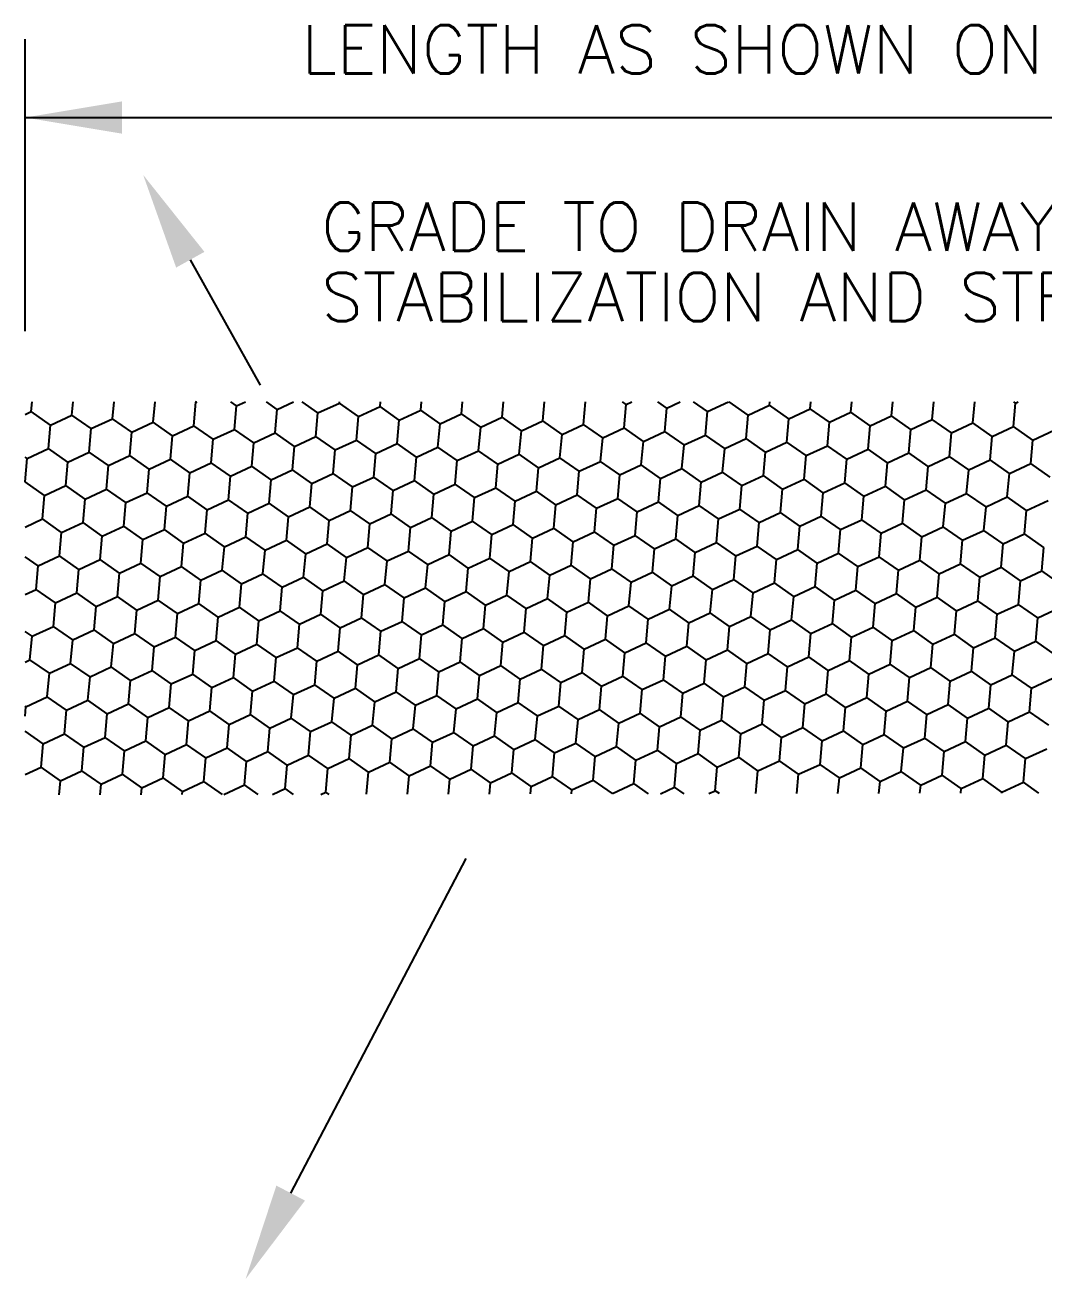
# Paper-space layout 'ECDetails' of a CAD drawing. Extents: x -17.7 to 50.7, y 16.3 to 38.3.
# Drawn here: x -15.425 to -13.629, y 30.111 to 32.323 of the extents above; entities that cross this region are included whole.
import ezdxf

# ---------------------------------------------------------------- set-up
doc = ezdxf.new("R2010")
doc.units = 0
doc.header["$MEASUREMENT"] = 0
doc.layers.add('D-SCE', color=7, linetype='Continuous')
doc.styles.add('ROMANS', font='romans.shx', dxfattribs={"height": 3.5})

psp = doc.layouts.new('ECDetails')

# ---------------------------------------------------------------- linework, layer by layer
at = {"layer": 'D-SCE', "color": 5}
for p, q in [((-15.4254, 31.7831), (-15.4254, 32.2982)), ((-15.4254, 32.1601), (-11.2119, 32.1601)), ((-15.1342, 31.9093), (-15.0112, 31.6878)), ((-14.9571, 30.2628), (-14.6475, 30.8532))]:
    psp.add_line(p, q, dxfattribs=at)
at = {"layer": 'D-SCE', "color": 6}
for p, q in [((-15.4146, 31.6414), (-15.4131, 31.6585)), ((-15.3429, 31.6351), (-15.3408, 31.6585)), ((-15.2712, 31.6288), (-15.2686, 31.6585)), ((-15.1995, 31.6226), (-15.1963, 31.6585)), ((-15.1277, 31.6163), (-15.1241, 31.6577)), ((-15.1241, 31.6577), (-15.1254, 31.6585)), ((-15.1241, 31.6577), (-15.1223, 31.6585)), ((-15.0524, 31.6514), (-15.0626, 31.6585)), ((-15.0524, 31.6514), (-15.0371, 31.6585)), ((-14.9807, 31.6451), (-14.9999, 31.6585)), ((-14.9807, 31.6451), (-14.9519, 31.6585)), ((-14.909, 31.6389), (-14.9371, 31.6585)), ((-14.909, 31.6389), (-14.8713, 31.6564)), ((-14.8713, 31.6564), (-14.8711, 31.6585)), ((-14.8373, 31.6326), (-14.8713, 31.6564)), ((-14.7996, 31.6501), (-14.7989, 31.6585)), ((-14.7279, 31.6439), (-14.7266, 31.6585)), ((-14.6562, 31.6376), (-14.6543, 31.6585)), ((-14.5845, 31.6313), (-14.5821, 31.6585)), ((-14.5127, 31.6251), (-14.5098, 31.6585)), ((-14.441, 31.6188), (-14.4375, 31.6585)), ((-14.3657, 31.6539), (-14.3723, 31.6585)), ((-14.3693, 31.6125), (-14.3657, 31.6539)), ((-14.3657, 31.6539), (-14.3557, 31.6585)), ((-14.294, 31.6476), (-14.3096, 31.6585)), ((-14.294, 31.6476), (-14.2706, 31.6585)), ((-14.2223, 31.6414), (-14.2468, 31.6585)), ((-14.2223, 31.6414), (-14.1854, 31.6585)), ((-14.1505, 31.6351), (-14.1841, 31.6585)), ((-14.1505, 31.6351), (-14.1129, 31.6527)), ((-14.1129, 31.6527), (-14.1124, 31.6585)), ((-14.0788, 31.6288), (-14.1129, 31.6527)), ((-14.0412, 31.6464), (-14.0401, 31.6585)), ((-13.9694, 31.6401), (-13.9678, 31.6585)), ((-13.8977, 31.6338), (-13.8956, 31.6585)), ((-13.826, 31.6276), (-13.8233, 31.6585)), ((-13.7543, 31.6213), (-13.751, 31.6585)), ((-13.6826, 31.615), (-13.679, 31.6564)), ((-13.679, 31.6564), (-13.682, 31.6585)), ((-13.679, 31.6564), (-13.6744, 31.6585)), ((-15.4255, 31.6363), (-15.4146, 31.6414)), ((-15.3806, 31.6175), (-15.4146, 31.6414)), ((-15.3806, 31.6175), (-15.3429, 31.6351)), ((-15.3088, 31.6113), (-15.3429, 31.6351)), ((-15.056, 31.61), (-15.0524, 31.6514)), ((-14.9843, 31.6037), (-14.9807, 31.6451)), ((-14.9126, 31.5975), (-14.909, 31.6389)), ((-14.8409, 31.5912), (-14.8373, 31.6326)), ((-14.8373, 31.6326), (-14.7996, 31.6501)), ((-14.7656, 31.6263), (-14.7996, 31.6501)), ((-14.7656, 31.6263), (-14.7279, 31.6439)), ((-14.6938, 31.62), (-14.7279, 31.6439)), ((-14.6938, 31.62), (-14.6562, 31.6376)), ((-14.6221, 31.6138), (-14.6562, 31.6376)), ((-14.6221, 31.6138), (-14.5845, 31.6313)), ((-14.5504, 31.6075), (-14.5845, 31.6313)), ((-14.2976, 31.6062), (-14.294, 31.6476)), ((-14.2259, 31.6), (-14.2223, 31.6414)), ((-14.1542, 31.5937), (-14.1505, 31.6351)), ((-14.0788, 31.6288), (-14.0412, 31.6464)), ((-14.0071, 31.6225), (-14.0412, 31.6464)), ((-14.0071, 31.6225), (-13.9694, 31.6401)), ((-13.9354, 31.6163), (-13.9694, 31.6401)), ((-13.9354, 31.6163), (-13.8977, 31.6338)), ((-13.8637, 31.61), (-13.8977, 31.6338)), ((-15.3842, 31.5761), (-15.3806, 31.6175)), ((-15.3125, 31.5699), (-15.3088, 31.6113)), ((-15.3088, 31.6113), (-15.2712, 31.6288)), ((-15.2371, 31.605), (-15.2712, 31.6288)), ((-15.2371, 31.605), (-15.1995, 31.6226)), ((-15.1654, 31.5987), (-15.1995, 31.6226)), ((-15.1654, 31.5987), (-15.1277, 31.6163)), ((-15.0937, 31.5924), (-15.1277, 31.6163)), ((-15.0937, 31.5924), (-15.056, 31.61)), ((-15.022, 31.5862), (-15.056, 31.61)), ((-14.7692, 31.5849), (-14.7656, 31.6263)), ((-14.6975, 31.5786), (-14.6938, 31.62)), ((-14.6257, 31.5724), (-14.6221, 31.6138)), ((-14.554, 31.5661), (-14.5504, 31.6075)), ((-14.5504, 31.6075), (-14.5127, 31.6251)), ((-14.4787, 31.6012), (-14.5127, 31.6251)), ((-14.4787, 31.6012), (-14.441, 31.6188)), ((-14.407, 31.5949), (-14.441, 31.6188)), ((-14.407, 31.5949), (-14.3693, 31.6125)), ((-14.3353, 31.5887), (-14.3693, 31.6125)), ((-14.0825, 31.5874), (-14.0788, 31.6288)), ((-14.0107, 31.5811), (-14.0071, 31.6225)), ((-13.939, 31.5749), (-13.9354, 31.6163)), ((-13.8673, 31.5686), (-13.8637, 31.61)), ((-13.8637, 31.61), (-13.826, 31.6276)), ((-13.792, 31.6037), (-13.826, 31.6276)), ((-13.792, 31.6037), (-13.7543, 31.6213)), ((-13.7203, 31.5974), (-13.7543, 31.6213)), ((-13.7203, 31.5974), (-13.6826, 31.615)), ((-13.6485, 31.5912), (-13.6826, 31.615)), ((-13.6485, 31.5912), (-13.6109, 31.6087)), ((-15.2408, 31.5636), (-15.2371, 31.605)), ((-15.169, 31.5573), (-15.1654, 31.5987)), ((-15.0973, 31.551), (-15.0937, 31.5924)), ((-15.0256, 31.5448), (-15.022, 31.5862)), ((-15.022, 31.5862), (-14.9843, 31.6037)), ((-14.9503, 31.5799), (-14.9843, 31.6037)), ((-14.9503, 31.5799), (-14.9126, 31.5975)), ((-14.8786, 31.5736), (-14.9126, 31.5975)), ((-14.8786, 31.5736), (-14.8409, 31.5912)), ((-14.8068, 31.5673), (-14.8409, 31.5912)), ((-14.4823, 31.5598), (-14.4787, 31.6012)), ((-14.4106, 31.5535), (-14.407, 31.5949)), ((-14.3389, 31.5473), (-14.3353, 31.5887)), ((-14.3353, 31.5887), (-14.2976, 31.6062)), ((-14.2636, 31.5824), (-14.2976, 31.6062)), ((-14.2636, 31.5824), (-14.2259, 31.6)), ((-14.1918, 31.5761), (-14.2259, 31.6)), ((-14.1918, 31.5761), (-14.1542, 31.5937)), ((-14.1201, 31.5698), (-14.1542, 31.5937)), ((-14.1201, 31.5698), (-14.0825, 31.5874)), ((-14.0484, 31.5636), (-14.0825, 31.5874)), ((-13.7956, 31.5623), (-13.792, 31.6037)), ((-13.7239, 31.556), (-13.7203, 31.5974)), ((-13.6522, 31.5498), (-13.6485, 31.5912)), ((-15.4218, 31.5586), (-15.3842, 31.5761)), ((-15.3501, 31.5523), (-15.3842, 31.5761)), ((-15.3501, 31.5523), (-15.3125, 31.5699)), ((-15.2784, 31.546), (-15.3125, 31.5699)), ((-15.2784, 31.546), (-15.2408, 31.5636)), ((-15.2067, 31.5397), (-15.2408, 31.5636)), ((-14.9539, 31.5385), (-14.9503, 31.5799)), ((-14.8822, 31.5322), (-14.8786, 31.5736)), ((-14.8105, 31.5259), (-14.8068, 31.5673)), ((-14.8068, 31.5673), (-14.7692, 31.5849)), ((-14.7351, 31.5611), (-14.7692, 31.5849)), ((-14.7351, 31.5611), (-14.6975, 31.5786)), ((-14.6634, 31.5548), (-14.6975, 31.5786)), ((-14.6634, 31.5548), (-14.6257, 31.5724)), ((-14.5917, 31.5485), (-14.6257, 31.5724)), ((-14.5917, 31.5485), (-14.554, 31.5661)), ((-14.52, 31.5422), (-14.554, 31.5661)), ((-14.2672, 31.541), (-14.2636, 31.5824)), ((-14.1955, 31.5347), (-14.1918, 31.5761)), ((-14.1237, 31.5284), (-14.1201, 31.5698)), ((-14.052, 31.5222), (-14.0484, 31.5636)), ((-14.0484, 31.5636), (-14.0107, 31.5811)), ((-13.9767, 31.5573), (-14.0107, 31.5811)), ((-13.9767, 31.5573), (-13.939, 31.5749)), ((-13.905, 31.551), (-13.939, 31.5749)), ((-13.905, 31.551), (-13.8673, 31.5686)), ((-13.8333, 31.5447), (-13.8673, 31.5686)), ((-15.4218, 31.5586), (-15.4255, 31.5611)), ((-15.4255, 31.5173), (-15.4218, 31.5586)), ((-15.3538, 31.5109), (-15.3501, 31.5523)), ((-15.282, 31.5046), (-15.2784, 31.546)), ((-15.2067, 31.5397), (-15.169, 31.5573)), ((-15.135, 31.5335), (-15.169, 31.5573)), ((-15.135, 31.5335), (-15.0973, 31.551)), ((-15.0633, 31.5272), (-15.0973, 31.551)), ((-15.0633, 31.5272), (-15.0256, 31.5448)), ((-14.9916, 31.5209), (-15.0256, 31.5448)), ((-14.7388, 31.5197), (-14.7351, 31.5611)), ((-14.667, 31.5134), (-14.6634, 31.5548)), ((-14.5953, 31.5071), (-14.5917, 31.5485)), ((-14.5236, 31.5008), (-14.52, 31.5422)), ((-14.52, 31.5422), (-14.4823, 31.5598)), ((-14.4483, 31.536), (-14.4823, 31.5598)), ((-14.4483, 31.536), (-14.4106, 31.5535)), ((-14.3766, 31.5297), (-14.4106, 31.5535)), ((-14.3766, 31.5297), (-14.3389, 31.5473)), ((-14.3048, 31.5234), (-14.3389, 31.5473)), ((-14.3048, 31.5234), (-14.2672, 31.541)), ((-14.2331, 31.5171), (-14.2672, 31.541)), ((-13.9803, 31.5159), (-13.9767, 31.5573)), ((-13.9086, 31.5096), (-13.905, 31.551)), ((-13.8369, 31.5033), (-13.8333, 31.5447)), ((-13.8333, 31.5447), (-13.7956, 31.5623)), ((-13.7615, 31.5385), (-13.7956, 31.5623)), ((-13.7615, 31.5385), (-13.7239, 31.556)), ((-13.6898, 31.5322), (-13.7239, 31.556)), ((-13.6898, 31.5322), (-13.6522, 31.5498)), ((-13.6181, 31.5259), (-13.6522, 31.5498)), ((-15.2103, 31.4983), (-15.2067, 31.5397)), ((-15.1386, 31.4921), (-15.135, 31.5335)), ((-15.0669, 31.4858), (-15.0633, 31.5272)), ((-14.9952, 31.4795), (-14.9916, 31.5209)), ((-14.9916, 31.5209), (-14.9539, 31.5385)), ((-14.9198, 31.5146), (-14.9539, 31.5385)), ((-14.9198, 31.5146), (-14.8822, 31.5322)), ((-14.8481, 31.5084), (-14.8822, 31.5322)), ((-14.8481, 31.5084), (-14.8105, 31.5259)), ((-14.7764, 31.5021), (-14.8105, 31.5259)), ((-14.7764, 31.5021), (-14.7388, 31.5197)), ((-14.7047, 31.4958), (-14.7388, 31.5197)), ((-14.4519, 31.4946), (-14.4483, 31.536)), ((-14.3802, 31.4883), (-14.3766, 31.5297)), ((-14.3085, 31.482), (-14.3048, 31.5234)), ((-14.2331, 31.5171), (-14.1955, 31.5347)), ((-14.1614, 31.5109), (-14.1955, 31.5347)), ((-14.1614, 31.5109), (-14.1237, 31.5284)), ((-14.0897, 31.5046), (-14.1237, 31.5284)), ((-14.0897, 31.5046), (-14.052, 31.5222)), ((-14.018, 31.4983), (-14.052, 31.5222)), ((-13.7652, 31.4971), (-13.7615, 31.5385)), ((-13.6935, 31.4908), (-13.6898, 31.5322)), ((-15.3914, 31.4933), (-15.4255, 31.5172)), ((-15.3914, 31.4933), (-15.3538, 31.5109)), ((-15.3197, 31.487), (-15.3538, 31.5109)), ((-15.3197, 31.487), (-15.282, 31.5046)), ((-15.248, 31.4808), (-15.282, 31.5046)), ((-15.248, 31.4808), (-15.2103, 31.4983)), ((-15.1763, 31.4745), (-15.2103, 31.4983)), ((-14.9235, 31.4732), (-14.9198, 31.5146)), ((-14.8518, 31.467), (-14.8481, 31.5084)), ((-14.78, 31.4607), (-14.7764, 31.5021)), ((-14.7047, 31.4958), (-14.667, 31.5134)), ((-14.633, 31.4895), (-14.667, 31.5134)), ((-14.633, 31.4895), (-14.5953, 31.5071)), ((-14.5613, 31.4833), (-14.5953, 31.5071)), ((-14.5613, 31.4833), (-14.5236, 31.5008)), ((-14.4896, 31.477), (-14.5236, 31.5008)), ((-14.2367, 31.4757), (-14.2331, 31.5171)), ((-14.165, 31.4695), (-14.1614, 31.5109)), ((-14.0933, 31.4632), (-14.0897, 31.5046)), ((-14.0216, 31.4569), (-14.018, 31.4983)), ((-14.018, 31.4983), (-13.9803, 31.5159)), ((-13.9463, 31.4921), (-13.9803, 31.5159)), ((-13.9463, 31.4921), (-13.9086, 31.5096)), ((-13.8746, 31.4858), (-13.9086, 31.5096)), ((-13.8746, 31.4858), (-13.8369, 31.5033)), ((-13.8028, 31.4795), (-13.8369, 31.5033)), ((-13.8028, 31.4795), (-13.7652, 31.4971)), ((-13.7311, 31.4732), (-13.7652, 31.4971)), ((-15.395, 31.4519), (-15.3914, 31.4933)), ((-15.3233, 31.4456), (-15.3197, 31.487)), ((-15.2516, 31.4394), (-15.248, 31.4808)), ((-15.1763, 31.4745), (-15.1386, 31.4921)), ((-15.1046, 31.4682), (-15.1386, 31.4921)), ((-15.1046, 31.4682), (-15.0669, 31.4858)), ((-15.0329, 31.462), (-15.0669, 31.4858)), ((-15.0329, 31.462), (-14.9952, 31.4795)), ((-14.9611, 31.4557), (-14.9952, 31.4795)), ((-14.7083, 31.4544), (-14.7047, 31.4958)), ((-14.6366, 31.4481), (-14.633, 31.4895)), ((-14.5649, 31.4419), (-14.5613, 31.4833)), ((-14.4932, 31.4356), (-14.4896, 31.477)), ((-14.4896, 31.477), (-14.4519, 31.4946)), ((-14.4178, 31.4707), (-14.4519, 31.4946)), ((-14.4178, 31.4707), (-14.3802, 31.4883)), ((-14.3461, 31.4645), (-14.3802, 31.4883)), ((-14.3461, 31.4645), (-14.3085, 31.482)), ((-14.2744, 31.4582), (-14.3085, 31.482)), ((-14.2744, 31.4582), (-14.2367, 31.4757)), ((-14.2027, 31.4519), (-14.2367, 31.4757)), ((-13.9499, 31.4506), (-13.9463, 31.4921)), ((-13.8782, 31.4444), (-13.8746, 31.4858)), ((-13.8065, 31.4381), (-13.8028, 31.4795)), ((-13.7311, 31.4732), (-13.6935, 31.4908)), ((-13.6594, 31.467), (-13.6935, 31.4908)), ((-13.6594, 31.467), (-13.6217, 31.4845)), ((-15.1799, 31.4331), (-15.1763, 31.4745)), ((-15.1082, 31.4268), (-15.1046, 31.4682)), ((-15.0365, 31.4205), (-15.0329, 31.462)), ((-14.9648, 31.4143), (-14.9611, 31.4557)), ((-14.9611, 31.4557), (-14.9235, 31.4732)), ((-14.8894, 31.4494), (-14.9235, 31.4732)), ((-14.8894, 31.4494), (-14.8518, 31.467)), ((-14.8177, 31.4431), (-14.8518, 31.467)), ((-14.8177, 31.4431), (-14.78, 31.4607)), ((-14.746, 31.4369), (-14.78, 31.4607)), ((-14.746, 31.4369), (-14.7083, 31.4544)), ((-14.6743, 31.4306), (-14.7083, 31.4544)), ((-14.4215, 31.4293), (-14.4178, 31.4707)), ((-14.3498, 31.423), (-14.3461, 31.4645)), ((-14.278, 31.4168), (-14.2744, 31.4582)), ((-14.2027, 31.4519), (-14.165, 31.4695)), ((-14.131, 31.4456), (-14.165, 31.4695)), ((-14.131, 31.4456), (-14.0933, 31.4632)), ((-14.0593, 31.4394), (-14.0933, 31.4632)), ((-14.0593, 31.4394), (-14.0216, 31.4569)), ((-13.9876, 31.4331), (-14.0216, 31.4569)), ((-13.7347, 31.4318), (-13.7311, 31.4732)), ((-13.663, 31.4255), (-13.6594, 31.467)), ((-15.4255, 31.4377), (-15.395, 31.4519)), ((-15.361, 31.4281), (-15.395, 31.4519)), ((-15.361, 31.4281), (-15.3233, 31.4456)), ((-15.2893, 31.4218), (-15.3233, 31.4456)), ((-15.2893, 31.4218), (-15.2516, 31.4394)), ((-15.2176, 31.4155), (-15.2516, 31.4394)), ((-15.2176, 31.4155), (-15.1799, 31.4331)), ((-15.1459, 31.4093), (-15.1799, 31.4331)), ((-14.893, 31.408), (-14.8894, 31.4494)), ((-14.8213, 31.4017), (-14.8177, 31.4431)), ((-14.7496, 31.3954), (-14.746, 31.4369)), ((-14.6779, 31.3892), (-14.6743, 31.4306)), ((-14.6743, 31.4306), (-14.6366, 31.4481)), ((-14.6026, 31.4243), (-14.6366, 31.4481)), ((-14.6026, 31.4243), (-14.5649, 31.4419)), ((-14.5309, 31.418), (-14.5649, 31.4419)), ((-14.5309, 31.418), (-14.4932, 31.4356)), ((-14.4591, 31.4118), (-14.4932, 31.4356)), ((-14.2063, 31.4105), (-14.2027, 31.4519)), ((-14.1346, 31.4042), (-14.131, 31.4456)), ((-14.0629, 31.398), (-14.0593, 31.4394)), ((-13.9912, 31.3917), (-13.9876, 31.4331)), ((-13.9876, 31.4331), (-13.9499, 31.4506)), ((-13.9158, 31.4268), (-13.9499, 31.4506)), ((-13.9158, 31.4268), (-13.8782, 31.4444)), ((-13.8441, 31.4205), (-13.8782, 31.4444)), ((-13.8441, 31.4205), (-13.8065, 31.4381)), ((-13.7724, 31.4143), (-13.8065, 31.4381)), ((-13.7724, 31.4143), (-13.7347, 31.4318)), ((-13.7007, 31.408), (-13.7347, 31.4318)), ((-15.3646, 31.3867), (-15.361, 31.4281)), ((-15.2929, 31.3804), (-15.2893, 31.4218)), ((-15.2212, 31.3741), (-15.2176, 31.4155)), ((-15.1495, 31.3679), (-15.1459, 31.4093)), ((-15.1459, 31.4093), (-15.1082, 31.4268)), ((-15.0741, 31.403), (-15.1082, 31.4268)), ((-15.0741, 31.403), (-15.0365, 31.4205)), ((-15.0024, 31.3967), (-15.0365, 31.4205)), ((-15.0024, 31.3967), (-14.9648, 31.4143)), ((-14.9307, 31.3904), (-14.9648, 31.4143)), ((-14.6062, 31.3829), (-14.6026, 31.4243)), ((-14.5345, 31.3766), (-14.5309, 31.418)), ((-14.4628, 31.3704), (-14.4591, 31.4118)), ((-14.4591, 31.4118), (-14.4215, 31.4293)), ((-14.3874, 31.4055), (-14.4215, 31.4293)), ((-14.3874, 31.4055), (-14.3498, 31.423)), ((-14.3157, 31.3992), (-14.3498, 31.423)), ((-14.3157, 31.3992), (-14.278, 31.4168)), ((-14.244, 31.3929), (-14.278, 31.4168)), ((-14.244, 31.3929), (-14.2063, 31.4105)), ((-14.1723, 31.3867), (-14.2063, 31.4105)), ((-13.9195, 31.3854), (-13.9158, 31.4268)), ((-13.8478, 31.3791), (-13.8441, 31.4205)), ((-13.776, 31.3729), (-13.7724, 31.4143)), ((-13.7007, 31.408), (-13.663, 31.4255)), ((-13.629, 31.4017), (-13.663, 31.4255)), ((-15.4023, 31.3691), (-15.3646, 31.3867)), ((-15.3306, 31.3628), (-15.3646, 31.3867)), ((-15.0778, 31.3616), (-15.0741, 31.403)), ((-15.0061, 31.3553), (-15.0024, 31.3967)), ((-14.9343, 31.349), (-14.9307, 31.3904)), ((-14.9307, 31.3904), (-14.893, 31.408)), ((-14.859, 31.3842), (-14.893, 31.408)), ((-14.859, 31.3842), (-14.8213, 31.4017)), ((-14.7873, 31.3779), (-14.8213, 31.4017)), ((-14.7873, 31.3779), (-14.7496, 31.3954)), ((-14.7156, 31.3716), (-14.7496, 31.3954)), ((-14.7156, 31.3716), (-14.6779, 31.3892)), ((-14.6439, 31.3653), (-14.6779, 31.3892)), ((-14.391, 31.3641), (-14.3874, 31.4055)), ((-14.3193, 31.3578), (-14.3157, 31.3992)), ((-14.2476, 31.3515), (-14.244, 31.3929)), ((-14.1759, 31.3453), (-14.1723, 31.3867)), ((-14.1723, 31.3867), (-14.1346, 31.4042)), ((-14.1006, 31.3804), (-14.1346, 31.4042)), ((-14.1006, 31.3804), (-14.0629, 31.398)), ((-14.0289, 31.3741), (-14.0629, 31.398)), ((-14.0289, 31.3741), (-13.9912, 31.3917)), ((-13.9571, 31.3678), (-13.9912, 31.3917)), ((-13.7043, 31.3666), (-13.7007, 31.408)), ((-13.6326, 31.3603), (-13.629, 31.4017)), ((-15.4023, 31.3691), (-15.4255, 31.3853)), ((-15.4059, 31.3277), (-15.4023, 31.3691)), ((-15.3306, 31.3628), (-15.2929, 31.3804)), ((-15.2589, 31.3566), (-15.2929, 31.3804)), ((-15.2589, 31.3566), (-15.2212, 31.3741)), ((-15.1871, 31.3503), (-15.2212, 31.3741)), ((-15.1871, 31.3503), (-15.1495, 31.3679)), ((-15.1154, 31.344), (-15.1495, 31.3679)), ((-14.8626, 31.3428), (-14.859, 31.3842)), ((-14.7909, 31.3365), (-14.7873, 31.3779)), ((-14.7192, 31.3302), (-14.7156, 31.3716)), ((-14.6475, 31.3239), (-14.6439, 31.3653)), ((-14.6439, 31.3653), (-14.6062, 31.3829)), ((-14.5721, 31.3591), (-14.6062, 31.3829)), ((-14.5721, 31.3591), (-14.5345, 31.3766)), ((-14.5004, 31.3528), (-14.5345, 31.3766)), ((-14.5004, 31.3528), (-14.4628, 31.3704)), ((-14.4287, 31.3465), (-14.4628, 31.3704)), ((-14.4287, 31.3465), (-14.391, 31.3641)), ((-14.357, 31.3402), (-14.391, 31.3641)), ((-14.1042, 31.339), (-14.1006, 31.3804)), ((-14.0325, 31.3327), (-14.0289, 31.3741)), ((-13.9608, 31.3264), (-13.9571, 31.3678)), ((-13.9571, 31.3678), (-13.9195, 31.3854)), ((-13.8854, 31.3616), (-13.9195, 31.3854)), ((-13.8854, 31.3616), (-13.8478, 31.3791)), ((-13.8137, 31.3553), (-13.8478, 31.3791)), ((-13.8137, 31.3553), (-13.776, 31.3729)), ((-13.742, 31.349), (-13.776, 31.3729)), ((-13.742, 31.349), (-13.7043, 31.3666)), ((-13.6703, 31.3427), (-13.7043, 31.3666)), ((-15.3342, 31.3214), (-15.3306, 31.3628)), ((-15.2625, 31.3152), (-15.2589, 31.3566)), ((-15.1908, 31.3089), (-15.1871, 31.3503)), ((-15.1191, 31.3026), (-15.1154, 31.344)), ((-15.1154, 31.344), (-15.0778, 31.3616)), ((-15.0437, 31.3377), (-15.0778, 31.3616)), ((-15.0437, 31.3377), (-15.0061, 31.3553)), ((-14.972, 31.3315), (-15.0061, 31.3553)), ((-14.972, 31.3315), (-14.9343, 31.349)), ((-14.9003, 31.3252), (-14.9343, 31.349)), ((-14.9003, 31.3252), (-14.8626, 31.3428)), ((-14.8286, 31.3189), (-14.8626, 31.3428)), ((-14.5758, 31.3177), (-14.5721, 31.3591)), ((-14.5041, 31.3114), (-14.5004, 31.3528)), ((-14.4323, 31.3051), (-14.4287, 31.3465)), ((-14.357, 31.3402), (-14.3193, 31.3578)), ((-14.2853, 31.334), (-14.3193, 31.3578)), ((-14.2853, 31.334), (-14.2476, 31.3515)), ((-14.2136, 31.3277), (-14.2476, 31.3515)), ((-14.2136, 31.3277), (-14.1759, 31.3453)), ((-14.1419, 31.3214), (-14.1759, 31.3453)), ((-13.889, 31.3202), (-13.8854, 31.3616)), ((-13.8173, 31.3139), (-13.8137, 31.3553)), ((-13.7456, 31.3076), (-13.742, 31.349)), ((-13.6739, 31.3013), (-13.6703, 31.3427)), ((-13.6703, 31.3427), (-13.6326, 31.3603)), ((-13.5986, 31.3365), (-13.6326, 31.3603)), ((-15.4255, 31.3186), (-15.4059, 31.3277)), ((-15.3719, 31.3039), (-15.4059, 31.3277)), ((-15.3719, 31.3039), (-15.3342, 31.3214)), ((-15.3002, 31.2976), (-15.3342, 31.3214)), ((-15.0473, 31.2963), (-15.0437, 31.3377)), ((-14.9756, 31.2901), (-14.972, 31.3315)), ((-14.9039, 31.2838), (-14.9003, 31.3252)), ((-14.8286, 31.3189), (-14.7909, 31.3365)), ((-14.7569, 31.3126), (-14.7909, 31.3365)), ((-14.7569, 31.3126), (-14.7192, 31.3302)), ((-14.6851, 31.3064), (-14.7192, 31.3302)), ((-14.6851, 31.3064), (-14.6475, 31.3239)), ((-14.6134, 31.3001), (-14.6475, 31.3239)), ((-14.3606, 31.2988), (-14.357, 31.3402)), ((-14.2889, 31.2926), (-14.2853, 31.334)), ((-14.2172, 31.2863), (-14.2136, 31.3277)), ((-14.1455, 31.28), (-14.1419, 31.3214)), ((-14.1419, 31.3214), (-14.1042, 31.339)), ((-14.0701, 31.3151), (-14.1042, 31.339)), ((-14.0701, 31.3151), (-14.0325, 31.3327)), ((-13.9984, 31.3089), (-14.0325, 31.3327)), ((-13.9984, 31.3089), (-13.9608, 31.3264)), ((-13.9267, 31.3026), (-13.9608, 31.3264)), ((-13.9267, 31.3026), (-13.889, 31.3202)), ((-13.855, 31.2963), (-13.889, 31.3202)), ((-15.3755, 31.2625), (-15.3719, 31.3039)), ((-15.3038, 31.2562), (-15.3002, 31.2976)), ((-15.3002, 31.2976), (-15.2625, 31.3152)), ((-15.2284, 31.2913), (-15.2625, 31.3152)), ((-15.2284, 31.2913), (-15.1908, 31.3089)), ((-15.1567, 31.285), (-15.1908, 31.3089)), ((-15.1567, 31.285), (-15.1191, 31.3026)), ((-15.085, 31.2788), (-15.1191, 31.3026)), ((-14.8322, 31.2775), (-14.8286, 31.3189)), ((-14.7605, 31.2712), (-14.7569, 31.3126)), ((-14.6888, 31.265), (-14.6851, 31.3064)), ((-14.6171, 31.2587), (-14.6134, 31.3001)), ((-14.6134, 31.3001), (-14.5758, 31.3177)), ((-14.5417, 31.2938), (-14.5758, 31.3177)), ((-14.5417, 31.2938), (-14.5041, 31.3114)), ((-14.47, 31.2875), (-14.5041, 31.3114)), ((-14.47, 31.2875), (-14.4323, 31.3051)), ((-14.3983, 31.2813), (-14.4323, 31.3051)), ((-14.3983, 31.2813), (-14.3606, 31.2988)), ((-14.3266, 31.275), (-14.3606, 31.2988)), ((-14.0738, 31.2737), (-14.0701, 31.3151)), ((-14.002, 31.2675), (-13.9984, 31.3089)), ((-13.9303, 31.2612), (-13.9267, 31.3026)), ((-13.855, 31.2963), (-13.8173, 31.3139)), ((-13.7833, 31.29), (-13.8173, 31.3139)), ((-13.7833, 31.29), (-13.7456, 31.3076)), ((-13.7116, 31.2838), (-13.7456, 31.3076)), ((-13.7116, 31.2838), (-13.6739, 31.3013)), ((-13.6399, 31.2775), (-13.6739, 31.3013)), ((-15.2321, 31.2499), (-15.2284, 31.2913)), ((-15.1603, 31.2436), (-15.1567, 31.285)), ((-15.0886, 31.2374), (-15.085, 31.2788)), ((-15.085, 31.2788), (-15.0473, 31.2963)), ((-15.0133, 31.2725), (-15.0473, 31.2963)), ((-15.0133, 31.2725), (-14.9756, 31.2901)), ((-14.9416, 31.2662), (-14.9756, 31.2901)), ((-14.9416, 31.2662), (-14.9039, 31.2838)), ((-14.8699, 31.2599), (-14.9039, 31.2838)), ((-14.8699, 31.2599), (-14.8322, 31.2775)), ((-14.7982, 31.2537), (-14.8322, 31.2775)), ((-14.5453, 31.2524), (-14.5417, 31.2938)), ((-14.4736, 31.2461), (-14.47, 31.2875)), ((-14.4019, 31.2399), (-14.3983, 31.2813)), ((-14.3266, 31.275), (-14.2889, 31.2926)), ((-14.2549, 31.2687), (-14.2889, 31.2926)), ((-14.2549, 31.2687), (-14.2172, 31.2863)), ((-14.1831, 31.2624), (-14.2172, 31.2863)), ((-14.1831, 31.2624), (-14.1455, 31.28)), ((-14.1114, 31.2562), (-14.1455, 31.28)), ((-13.8586, 31.2549), (-13.855, 31.2963)), ((-13.7869, 31.2486), (-13.7833, 31.29)), ((-13.7152, 31.2424), (-13.7116, 31.2838)), ((-13.6435, 31.2361), (-13.6399, 31.2775)), ((-13.6399, 31.2775), (-13.6022, 31.2951)), ((-15.4132, 31.2449), (-15.4255, 31.2535)), ((-15.4132, 31.2449), (-15.3755, 31.2625)), ((-15.3414, 31.2386), (-15.3755, 31.2625)), ((-15.3414, 31.2386), (-15.3038, 31.2562)), ((-15.2697, 31.2323), (-15.3038, 31.2562)), ((-15.0169, 31.2311), (-15.0133, 31.2725)), ((-14.9452, 31.2248), (-14.9416, 31.2662)), ((-14.8735, 31.2185), (-14.8699, 31.2599)), ((-14.8018, 31.2123), (-14.7982, 31.2537)), ((-14.7982, 31.2537), (-14.7605, 31.2712)), ((-14.7264, 31.2474), (-14.7605, 31.2712)), ((-14.7264, 31.2474), (-14.6888, 31.265)), ((-14.6547, 31.2411), (-14.6888, 31.265)), ((-14.6547, 31.2411), (-14.6171, 31.2587)), ((-14.583, 31.2348), (-14.6171, 31.2587)), ((-14.3302, 31.2336), (-14.3266, 31.275)), ((-14.2585, 31.2273), (-14.2549, 31.2687)), ((-14.1868, 31.221), (-14.1831, 31.2624)), ((-14.1151, 31.2148), (-14.1114, 31.2562)), ((-14.1114, 31.2562), (-14.0738, 31.2737)), ((-14.0397, 31.2499), (-14.0738, 31.2737)), ((-14.0397, 31.2499), (-14.002, 31.2675)), ((-13.968, 31.2436), (-14.002, 31.2675)), ((-13.968, 31.2436), (-13.9303, 31.2612)), ((-13.8963, 31.2374), (-13.9303, 31.2612)), ((-13.8963, 31.2374), (-13.8586, 31.2549)), ((-13.8246, 31.2311), (-13.8586, 31.2549)), ((-15.4168, 31.2035), (-15.4132, 31.2449)), ((-15.3451, 31.1972), (-15.3414, 31.2386)), ((-15.2734, 31.1909), (-15.2697, 31.2323)), ((-15.2697, 31.2323), (-15.2321, 31.2499)), ((-15.198, 31.2261), (-15.2321, 31.2499)), ((-15.198, 31.2261), (-15.1603, 31.2436)), ((-15.1263, 31.2198), (-15.1603, 31.2436)), ((-15.1263, 31.2198), (-15.0886, 31.2374)), ((-15.0546, 31.2135), (-15.0886, 31.2374)), ((-14.7301, 31.206), (-14.7264, 31.2474)), ((-14.6583, 31.1997), (-14.6547, 31.2411)), ((-14.5866, 31.1934), (-14.583, 31.2348)), ((-14.583, 31.2348), (-14.5453, 31.2524)), ((-14.5113, 31.2286), (-14.5453, 31.2524)), ((-14.5113, 31.2286), (-14.4736, 31.2461)), ((-14.4396, 31.2223), (-14.4736, 31.2461)), ((-14.4396, 31.2223), (-14.4019, 31.2399)), ((-14.3679, 31.216), (-14.4019, 31.2399)), ((-14.3679, 31.216), (-14.3302, 31.2336)), ((-14.2962, 31.2098), (-14.3302, 31.2336)), ((-14.0433, 31.2085), (-14.0397, 31.2499)), ((-13.9716, 31.2022), (-13.968, 31.2436)), ((-13.8999, 31.1959), (-13.8963, 31.2374)), ((-13.8246, 31.2311), (-13.7869, 31.2486)), ((-13.7529, 31.2248), (-13.7869, 31.2486)), ((-13.7529, 31.2248), (-13.7152, 31.2424)), ((-13.6811, 31.2185), (-13.7152, 31.2424)), ((-13.6811, 31.2185), (-13.6435, 31.2361)), ((-13.6094, 31.2123), (-13.6435, 31.2361)), ((-15.2016, 31.1847), (-15.198, 31.2261)), ((-15.1299, 31.1784), (-15.1263, 31.2198)), ((-15.0582, 31.1721), (-15.0546, 31.2135)), ((-15.0546, 31.2135), (-15.0169, 31.2311)), ((-14.9829, 31.2073), (-15.0169, 31.2311)), ((-14.9829, 31.2073), (-14.9452, 31.2248)), ((-14.9112, 31.201), (-14.9452, 31.2248)), ((-14.9112, 31.201), (-14.8735, 31.2185)), ((-14.8394, 31.1947), (-14.8735, 31.2185)), ((-14.8394, 31.1947), (-14.8018, 31.2123)), ((-14.7677, 31.1884), (-14.8018, 31.2123)), ((-14.5149, 31.1872), (-14.5113, 31.2286)), ((-14.4432, 31.1809), (-14.4396, 31.2223)), ((-14.3715, 31.1746), (-14.3679, 31.216)), ((-14.2998, 31.1683), (-14.2962, 31.2098)), ((-14.2962, 31.2098), (-14.2585, 31.2273)), ((-14.2244, 31.2035), (-14.2585, 31.2273)), ((-14.2244, 31.2035), (-14.1868, 31.221)), ((-14.1527, 31.1972), (-14.1868, 31.221)), ((-14.1527, 31.1972), (-14.1151, 31.2148)), ((-14.081, 31.1909), (-14.1151, 31.2148)), ((-13.8282, 31.1897), (-13.8246, 31.2311)), ((-13.7565, 31.1834), (-13.7529, 31.2248)), ((-13.6848, 31.1771), (-13.6811, 31.2185)), ((-15.4255, 31.1994), (-15.4168, 31.2035)), ((-15.3827, 31.1797), (-15.4168, 31.2035)), ((-15.3827, 31.1797), (-15.3451, 31.1972)), ((-15.311, 31.1734), (-15.3451, 31.1972)), ((-15.311, 31.1734), (-15.2734, 31.1909)), ((-15.2393, 31.1671), (-15.2734, 31.1909)), ((-14.9865, 31.1658), (-14.9829, 31.2073)), ((-14.9148, 31.1596), (-14.9112, 31.201)), ((-14.8431, 31.1533), (-14.8394, 31.1947)), ((-14.7714, 31.147), (-14.7677, 31.1884)), ((-14.7677, 31.1884), (-14.7301, 31.206)), ((-14.696, 31.1822), (-14.7301, 31.206)), ((-14.696, 31.1822), (-14.6583, 31.1997)), ((-14.6243, 31.1759), (-14.6583, 31.1997)), ((-14.6243, 31.1759), (-14.5866, 31.1934)), ((-14.5526, 31.1696), (-14.5866, 31.1934)), ((-14.5526, 31.1696), (-14.5149, 31.1872)), ((-14.4809, 31.1633), (-14.5149, 31.1872)), ((-14.2281, 31.1621), (-14.2244, 31.2035)), ((-14.1563, 31.1558), (-14.1527, 31.1972)), ((-14.0846, 31.1495), (-14.081, 31.1909)), ((-14.081, 31.1909), (-14.0433, 31.2085)), ((-14.0093, 31.1847), (-14.0433, 31.2085)), ((-14.0093, 31.1847), (-13.9716, 31.2022)), ((-13.9376, 31.1784), (-13.9716, 31.2022)), ((-13.9376, 31.1784), (-13.8999, 31.1959)), ((-13.8659, 31.1721), (-13.8999, 31.1959)), ((-13.8659, 31.1721), (-13.8282, 31.1897)), ((-13.7942, 31.1658), (-13.8282, 31.1897)), ((-15.3864, 31.1382), (-15.3827, 31.1797)), ((-15.3146, 31.132), (-15.311, 31.1734)), ((-15.2429, 31.1257), (-15.2393, 31.1671)), ((-15.2393, 31.1671), (-15.2016, 31.1847)), ((-15.1676, 31.1608), (-15.2016, 31.1847)), ((-15.1676, 31.1608), (-15.1299, 31.1784)), ((-15.0959, 31.1546), (-15.1299, 31.1784)), ((-15.0959, 31.1546), (-15.0582, 31.1721)), ((-15.0242, 31.1483), (-15.0582, 31.1721)), ((-15.0242, 31.1483), (-14.9865, 31.1658)), ((-14.9524, 31.142), (-14.9865, 31.1658)), ((-14.6996, 31.1407), (-14.696, 31.1822)), ((-14.6279, 31.1345), (-14.6243, 31.1759)), ((-14.5562, 31.1282), (-14.5526, 31.1696)), ((-14.4809, 31.1633), (-14.4432, 31.1809)), ((-14.4092, 31.1571), (-14.4432, 31.1809)), ((-14.4092, 31.1571), (-14.3715, 31.1746)), ((-14.3374, 31.1508), (-14.3715, 31.1746)), ((-14.3374, 31.1508), (-14.2998, 31.1683)), ((-14.2657, 31.1445), (-14.2998, 31.1683)), ((-14.0129, 31.1433), (-14.0093, 31.1847)), ((-13.9412, 31.137), (-13.9376, 31.1784)), ((-13.8695, 31.1307), (-13.8659, 31.1721)), ((-13.7978, 31.1244), (-13.7942, 31.1658)), ((-13.7942, 31.1658), (-13.7565, 31.1834)), ((-13.7224, 31.1596), (-13.7565, 31.1834)), ((-13.7224, 31.1596), (-13.6848, 31.1771)), ((-13.6507, 31.1533), (-13.6848, 31.1771)), ((-13.6507, 31.1533), (-13.6131, 31.1708)), ((-15.1712, 31.1194), (-15.1676, 31.1608)), ((-15.0995, 31.1132), (-15.0959, 31.1546)), ((-15.0278, 31.1069), (-15.0242, 31.1483)), ((-14.9524, 31.142), (-14.9148, 31.1596)), ((-14.8807, 31.1357), (-14.9148, 31.1596)), ((-14.8807, 31.1357), (-14.8431, 31.1533)), ((-14.809, 31.1295), (-14.8431, 31.1533)), ((-14.809, 31.1295), (-14.7714, 31.147)), ((-14.7373, 31.1232), (-14.7714, 31.147)), ((-14.4845, 31.1219), (-14.4809, 31.1633)), ((-14.4128, 31.1157), (-14.4092, 31.1571)), ((-14.3411, 31.1094), (-14.3374, 31.1508)), ((-14.2694, 31.1031), (-14.2657, 31.1445)), ((-14.2657, 31.1445), (-14.2281, 31.1621)), ((-14.194, 31.1382), (-14.2281, 31.1621)), ((-14.194, 31.1382), (-14.1563, 31.1558)), ((-14.1223, 31.132), (-14.1563, 31.1558)), ((-14.1223, 31.132), (-14.0846, 31.1495)), ((-14.0506, 31.1257), (-14.0846, 31.1495)), ((-14.0506, 31.1257), (-14.0129, 31.1433)), ((-13.9789, 31.1194), (-14.0129, 31.1433)), ((-13.7261, 31.1182), (-13.7224, 31.1596)), ((-13.6543, 31.1119), (-13.6507, 31.1533)), ((-15.424, 31.1207), (-15.4255, 31.1217)), ((-15.4255, 31.1043), (-15.424, 31.1207)), ((-15.424, 31.1207), (-15.3864, 31.1382)), ((-15.3523, 31.1144), (-15.3864, 31.1382)), ((-15.3523, 31.1144), (-15.3146, 31.132)), ((-15.2806, 31.1081), (-15.3146, 31.132)), ((-15.2806, 31.1081), (-15.2429, 31.1257)), ((-15.2089, 31.1019), (-15.2429, 31.1257)), ((-14.9561, 31.1006), (-14.9524, 31.142)), ((-14.8844, 31.0943), (-14.8807, 31.1357)), ((-14.8126, 31.0881), (-14.809, 31.1295)), ((-14.7409, 31.0818), (-14.7373, 31.1232)), ((-14.7373, 31.1232), (-14.6996, 31.1407)), ((-14.6656, 31.1169), (-14.6996, 31.1407)), ((-14.6656, 31.1169), (-14.6279, 31.1345)), ((-14.5939, 31.1106), (-14.6279, 31.1345)), ((-14.5939, 31.1106), (-14.5562, 31.1282)), ((-14.5222, 31.1044), (-14.5562, 31.1282)), ((-14.5222, 31.1044), (-14.4845, 31.1219)), ((-14.4504, 31.0981), (-14.4845, 31.1219)), ((-14.1976, 31.0968), (-14.194, 31.1382)), ((-14.1259, 31.0906), (-14.1223, 31.132)), ((-14.0542, 31.0843), (-14.0506, 31.1257)), ((-13.9789, 31.1194), (-13.9412, 31.137)), ((-13.9072, 31.1131), (-13.9412, 31.137)), ((-13.9072, 31.1131), (-13.8695, 31.1307)), ((-13.8354, 31.1069), (-13.8695, 31.1307)), ((-13.8354, 31.1069), (-13.7978, 31.1244)), ((-13.7637, 31.1006), (-13.7978, 31.1244)), ((-15.3559, 31.073), (-15.3523, 31.1144)), ((-15.2842, 31.0667), (-15.2806, 31.1081)), ((-15.2125, 31.0605), (-15.2089, 31.1019)), ((-15.2089, 31.1019), (-15.1712, 31.1194)), ((-15.1372, 31.0956), (-15.1712, 31.1194)), ((-15.1372, 31.0956), (-15.0995, 31.1132)), ((-15.0655, 31.0893), (-15.0995, 31.1132)), ((-15.0655, 31.0893), (-15.0278, 31.1069)), ((-14.9937, 31.083), (-15.0278, 31.1069)), ((-14.9937, 31.083), (-14.9561, 31.1006)), ((-14.922, 31.0768), (-14.9561, 31.1006)), ((-14.6692, 31.0755), (-14.6656, 31.1169)), ((-14.5975, 31.0692), (-14.5939, 31.1106)), ((-14.5258, 31.063), (-14.5222, 31.1044)), ((-14.4504, 31.0981), (-14.4128, 31.1157)), ((-14.3787, 31.0918), (-14.4128, 31.1157)), ((-14.3787, 31.0918), (-14.3411, 31.1094)), ((-14.307, 31.0855), (-14.3411, 31.1094)), ((-14.307, 31.0855), (-14.2694, 31.1031)), ((-14.2353, 31.0793), (-14.2694, 31.1031)), ((-13.9825, 31.078), (-13.9789, 31.1194)), ((-13.9108, 31.0717), (-13.9072, 31.1131)), ((-13.8391, 31.0655), (-13.8354, 31.1069)), ((-13.7674, 31.0592), (-13.7637, 31.1006)), ((-13.7637, 31.1006), (-13.7261, 31.1182)), ((-13.692, 31.0943), (-13.7261, 31.1182)), ((-13.692, 31.0943), (-13.6543, 31.1119)), ((-13.6203, 31.088), (-13.6543, 31.1119)), ((-15.3936, 31.0554), (-15.4255, 31.0777)), ((-15.1408, 31.0542), (-15.1372, 31.0956)), ((-15.0691, 31.0479), (-15.0655, 31.0893)), ((-14.9974, 31.0416), (-14.9937, 31.083)), ((-14.9256, 31.0354), (-14.922, 31.0768)), ((-14.922, 31.0768), (-14.8844, 31.0943)), ((-14.8503, 31.0705), (-14.8844, 31.0943)), ((-14.8503, 31.0705), (-14.8126, 31.0881)), ((-14.7786, 31.0642), (-14.8126, 31.0881)), ((-14.7786, 31.0642), (-14.7409, 31.0818)), ((-14.7069, 31.0579), (-14.7409, 31.0818)), ((-14.4541, 31.0567), (-14.4504, 31.0981)), ((-14.3824, 31.0504), (-14.3787, 31.0918)), ((-14.3106, 31.0441), (-14.307, 31.0855)), ((-14.2389, 31.0379), (-14.2353, 31.0793)), ((-14.2353, 31.0793), (-14.1976, 31.0968)), ((-14.1636, 31.073), (-14.1976, 31.0968)), ((-14.1636, 31.073), (-14.1259, 31.0906)), ((-14.0919, 31.0667), (-14.1259, 31.0906)), ((-14.0919, 31.0667), (-14.0542, 31.0843)), ((-14.0202, 31.0604), (-14.0542, 31.0843)), ((-14.0202, 31.0604), (-13.9825, 31.078)), ((-13.9484, 31.0542), (-13.9825, 31.078)), ((-13.6956, 31.0529), (-13.692, 31.0943)), ((-15.3972, 31.014), (-15.3936, 31.0554)), ((-15.3936, 31.0554), (-15.3559, 31.073)), ((-15.3219, 31.0492), (-15.3559, 31.073)), ((-15.3219, 31.0492), (-15.2842, 31.0667)), ((-15.2502, 31.0429), (-15.2842, 31.0667)), ((-15.2502, 31.0429), (-15.2125, 31.0605)), ((-15.1785, 31.0366), (-15.2125, 31.0605)), ((-14.8539, 31.0291), (-14.8503, 31.0705)), ((-14.7822, 31.0228), (-14.7786, 31.0642)), ((-14.7105, 31.0165), (-14.7069, 31.0579)), ((-14.7069, 31.0579), (-14.6692, 31.0755)), ((-14.6352, 31.0517), (-14.6692, 31.0755)), ((-14.6352, 31.0517), (-14.5975, 31.0692)), ((-14.5635, 31.0454), (-14.5975, 31.0692)), ((-14.5635, 31.0454), (-14.5258, 31.063)), ((-14.4917, 31.0391), (-14.5258, 31.063)), ((-14.4917, 31.0391), (-14.4541, 31.0567)), ((-14.42, 31.0328), (-14.4541, 31.0567)), ((-14.1672, 31.0316), (-14.1636, 31.073)), ((-14.0955, 31.0253), (-14.0919, 31.0667)), ((-14.0238, 31.019), (-14.0202, 31.0604)), ((-13.9484, 31.0542), (-13.9108, 31.0717)), ((-13.8767, 31.0479), (-13.9108, 31.0717)), ((-13.8767, 31.0479), (-13.8391, 31.0655)), ((-13.805, 31.0416), (-13.8391, 31.0655)), ((-13.805, 31.0416), (-13.7674, 31.0592)), ((-13.7333, 31.0353), (-13.7674, 31.0592)), ((-15.3255, 31.0078), (-15.3219, 31.0492)), ((-15.2538, 31.0015), (-15.2502, 31.0429)), ((-15.1821, 30.9952), (-15.1785, 31.0366)), ((-15.1785, 31.0366), (-15.1408, 31.0542)), ((-15.1067, 31.0303), (-15.1408, 31.0542)), ((-15.1067, 31.0303), (-15.0691, 31.0479)), ((-15.035, 31.0241), (-15.0691, 31.0479)), ((-15.035, 31.0241), (-14.9974, 31.0416)), ((-14.9633, 31.0178), (-14.9974, 31.0416)), ((-14.9633, 31.0178), (-14.9256, 31.0354)), ((-14.8916, 31.0115), (-14.9256, 31.0354)), ((-14.6388, 31.0103), (-14.6352, 31.0517)), ((-14.5671, 31.004), (-14.5635, 31.0454)), ((-14.4954, 30.9977), (-14.4917, 31.0391)), ((-14.4236, 30.9914), (-14.42, 31.0328)), ((-14.42, 31.0328), (-14.3824, 31.0504)), ((-14.3483, 31.0266), (-14.3824, 31.0504)), ((-14.3483, 31.0266), (-14.3106, 31.0441)), ((-14.2766, 31.0203), (-14.3106, 31.0441)), ((-14.2766, 31.0203), (-14.2389, 31.0379)), ((-14.2049, 31.014), (-14.2389, 31.0379)), ((-13.9521, 31.0128), (-13.9484, 31.0542)), ((-13.8804, 31.0065), (-13.8767, 31.0479)), ((-13.8086, 31.0002), (-13.805, 31.0416)), ((-13.7369, 30.9939), (-13.7333, 31.0353)), ((-13.7333, 31.0353), (-13.6956, 31.0529)), ((-13.6616, 31.0291), (-13.6956, 31.0529)), ((-13.6616, 31.0291), (-13.6239, 31.0466)), ((-15.4255, 31.0009), (-15.3972, 31.014)), ((-15.3632, 30.9902), (-15.3972, 31.014)), ((-15.1104, 30.9889), (-15.1067, 31.0303)), ((-15.0387, 30.9827), (-15.035, 31.0241)), ((-14.9669, 30.9764), (-14.9633, 31.0178)), ((-14.8952, 30.9701), (-14.8916, 31.0115)), ((-14.8916, 31.0115), (-14.8539, 31.0291)), ((-14.8199, 31.0052), (-14.8539, 31.0291)), ((-14.8199, 31.0052), (-14.7822, 31.0228)), ((-14.7482, 30.999), (-14.7822, 31.0228)), ((-14.7482, 30.999), (-14.7105, 31.0165)), ((-14.6765, 30.9927), (-14.7105, 31.0165)), ((-14.6765, 30.9927), (-14.6388, 31.0103)), ((-14.6047, 30.9864), (-14.6388, 31.0103)), ((-14.3519, 30.9852), (-14.3483, 31.0266)), ((-14.2802, 30.9789), (-14.2766, 31.0203)), ((-14.2085, 30.9726), (-14.2049, 31.014)), ((-14.2049, 31.014), (-14.1672, 31.0316)), ((-14.1332, 31.0077), (-14.1672, 31.0316)), ((-14.1332, 31.0077), (-14.0955, 31.0253)), ((-14.0615, 31.0015), (-14.0955, 31.0253)), ((-14.0615, 31.0015), (-14.0238, 31.019)), ((-13.9897, 30.9952), (-14.0238, 31.019)), ((-13.9897, 30.9952), (-13.9521, 31.0128)), ((-13.918, 30.9889), (-13.9521, 31.0128)), ((-13.6652, 30.9877), (-13.6616, 31.0291)), ((-15.3654, 30.9652), (-15.3632, 30.9902)), ((-15.3632, 30.9902), (-15.3255, 31.0078)), ((-15.2915, 30.9839), (-15.3255, 31.0078)), ((-15.2915, 30.9839), (-15.2538, 31.0015)), ((-15.2198, 30.9776), (-15.2538, 31.0015)), ((-15.2198, 30.9776), (-15.1821, 30.9952)), ((-15.148, 30.9714), (-15.1821, 30.9952)), ((-15.148, 30.9714), (-15.1104, 30.9889)), ((-15.0773, 30.9658), (-15.1104, 30.9889)), ((-14.8233, 30.9662), (-14.8199, 31.0052)), ((-14.751, 30.9664), (-14.7482, 30.999)), ((-14.6788, 30.9665), (-14.6765, 30.9927)), ((-14.6047, 30.9864), (-14.5671, 31.004)), ((-14.533, 30.9801), (-14.5671, 31.004)), ((-14.533, 30.9801), (-14.4954, 30.9977)), ((-14.4613, 30.9739), (-14.4954, 30.9977)), ((-14.4613, 30.9739), (-14.4236, 30.9914)), ((-14.3896, 30.9676), (-14.4236, 30.9914)), ((-14.1367, 30.9675), (-14.1332, 31.0077)), ((-14.0644, 30.9677), (-14.0615, 31.0015)), ((-13.9921, 30.9678), (-13.9897, 30.9952)), ((-13.9199, 30.9679), (-13.918, 30.9889)), ((-13.918, 30.9889), (-13.8804, 31.0065)), ((-13.8463, 30.9826), (-13.8804, 31.0065)), ((-13.8463, 30.9826), (-13.8086, 31.0002)), ((-13.7746, 30.9764), (-13.8086, 31.0002)), ((-13.7746, 30.9764), (-13.7369, 30.9939)), ((-13.7029, 30.9701), (-13.7369, 30.9939)), ((-15.2931, 30.9654), (-15.2915, 30.9839)), ((-15.2208, 30.9655), (-15.2198, 30.9776)), ((-15.1485, 30.9656), (-15.148, 30.9714)), ((-15.0749, 30.9658), (-15.0387, 30.9827)), ((-15.0147, 30.9659), (-15.0387, 30.9827)), ((-14.9894, 30.9659), (-14.9669, 30.9764)), ((-14.9521, 30.966), (-14.9669, 30.9764)), ((-14.9039, 30.9661), (-14.8952, 30.9701)), ((-14.8895, 30.9661), (-14.8952, 30.9701)), ((-14.6065, 30.9666), (-14.6047, 30.9864)), ((-14.5342, 30.9668), (-14.533, 30.9801)), ((-14.4619, 30.9669), (-14.4613, 30.9739)), ((-14.3896, 30.9676), (-14.3519, 30.9852)), ((-14.3896, 30.967), (-14.3896, 30.9676)), ((-14.3262, 30.9672), (-14.3519, 30.9852)), ((-14.3053, 30.9672), (-14.2802, 30.9789)), ((-14.2636, 30.9673), (-14.2802, 30.9789)), ((-14.2198, 30.9674), (-14.2085, 30.9726)), ((-14.2011, 30.9674), (-14.2085, 30.9726)), ((-13.8476, 30.9681), (-13.8463, 30.9826)), ((-13.7753, 30.9682), (-13.7746, 30.9764)), ((-13.703, 30.9683), (-13.7029, 30.9701)), ((-13.7029, 30.9701), (-13.6652, 30.9877)), ((-13.6378, 30.9685), (-13.6652, 30.9877))]:
    psp.add_line(p, q, dxfattribs=at)
at = {"layer": 'D-SCE', "color": 5}
for points in [[(-15.2544, 32.1316), (-15.2544, 32.1886), (-15.4254, 32.1601)], [(-15.1092, 31.9231), (-15.1591, 31.8954), (-15.2172, 32.0588)], [(-14.9824, 30.276), (-14.9319, 30.2495), (-15.0365, 30.1113)]]:
    psp.add_solid(points, dxfattribs=at)

# ---------------------------------------------------------------- texts
at = {"layer": 'D-SCE', "color": 6, "style": 'ROMANS'}
for s, p in [('LENGTH AS SHOWN ON PLANS', (-14.9382, 32.2377)), ('GRADE TO DRAIN AWAY FROM', (-14.9031, 31.9248)), ('STABILIZATION AND STREET PAVED SURFACE', (-14.9031, 31.8009))]:
    psp.add_text(s, height=0.0855, dxfattribs=at).set_placement(p)

doc.saveas('drawing.dxf')
